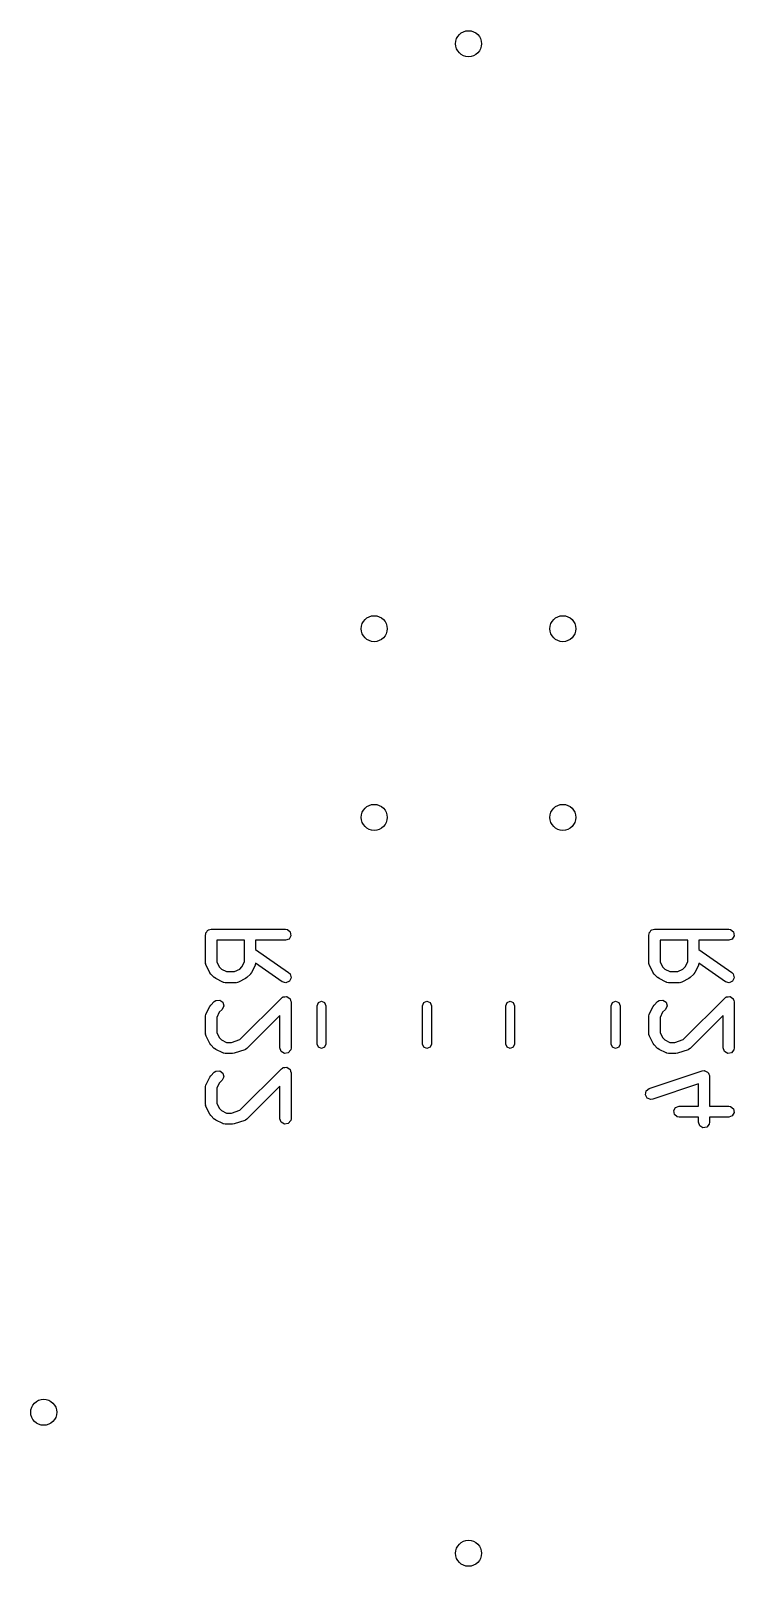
# Model space of a CAD drawing. Extents: x -0.18 to 2.54, y -0.94 to 0.18.
# Drawn here: x 2.168 to 2.541, y -0.807 to 0.007 of the extents above; entities that cross this region are included whole.
import ezdxf

# ---------------------------------------------------------------- set-up
doc = ezdxf.new("R2010")
doc.units = 0
doc.header["$MEASUREMENT"] = 0
doc.layers.add('BLACK', color=7, linetype='CONTINUOUS')

msp = doc.modelspace()

# ---------------------------------------------------------------- linework, layer by layer
at = {"layer": 'BLACK', "linetype": 'CONTINUOUS'}
for p, q in [((2.26062, -0.47219), (2.26069, -0.47181)), ((2.26067, -0.47168), (2.26073, -0.47157)), ((2.26069, -0.47181), (2.26067, -0.47168)), ((2.26073, -0.47157), (2.2608, -0.47118)), ((2.2608, -0.47118), (2.26129, -0.4706)), ((2.26129, -0.4706), (2.26168, -0.46993)), ((2.26168, -0.46993), (2.26193, -0.46984)), ((2.26193, -0.46984), (2.2621, -0.46964)), ((2.2621, -0.46964), (2.26285, -0.4695)), ((2.26285, -0.4695), (2.26358, -0.46924)), ((2.26358, -0.46924), (2.30295, -0.46924)), ((2.30295, -0.46924), (2.30396, -0.46942)), ((2.30396, -0.46942), (2.3055, -0.47072)), ((2.3055, -0.47072), (2.30585, -0.47271)), ((2.49558, -0.47219), (2.49565, -0.47181)), ((2.49563, -0.47168), (2.49569, -0.47157)), ((2.49565, -0.47181), (2.49563, -0.47168)), ((2.49569, -0.47157), (2.49576, -0.47118)), ((2.49576, -0.47118), (2.49625, -0.4706)), ((2.49625, -0.4706), (2.49664, -0.46993)), ((2.49664, -0.46993), (2.49689, -0.46984)), ((2.49689, -0.46984), (2.49706, -0.46964)), ((2.49706, -0.46964), (2.49782, -0.4695)), ((2.49782, -0.4695), (2.49854, -0.46924)), ((2.49854, -0.46924), (2.53791, -0.46924)), ((2.53791, -0.46924), (2.53892, -0.46942)), ((2.53892, -0.46942), (2.54046, -0.47072)), ((2.54046, -0.47072), (2.54081, -0.47271)), ((2.26062, -0.48719), (2.26062, -0.47219)), ((2.28125, -0.47515), (2.26653, -0.47515)), ((2.26653, -0.47515), (2.26653, -0.48649)), ((2.28125, -0.48649), (2.28125, -0.47515)), ((2.30295, -0.47515), (2.28715, -0.47515)), ((2.28715, -0.47515), (2.28715, -0.48003)), ((2.28715, -0.48003), (2.30464, -0.49227)), ((2.30484, -0.47446), (2.30295, -0.47515)), ((2.30585, -0.47271), (2.30484, -0.47446)), ((2.49558, -0.48719), (2.49558, -0.47219)), ((2.51621, -0.47515), (2.50149, -0.47515)), ((2.50149, -0.47515), (2.50149, -0.48649)), ((2.51621, -0.4865), (2.51621, -0.47515)), ((2.53791, -0.47515), (2.52211, -0.47515)), ((2.52211, -0.47515), (2.52211, -0.48003)), ((2.52211, -0.48003), (2.5396, -0.49227)), ((2.5398, -0.47446), (2.53791, -0.47515)), ((2.54081, -0.47271), (2.5398, -0.47446)), ((2.26068, -0.48736), (2.26062, -0.48719)), ((2.26064, -0.48753), (2.26068, -0.48736)), ((2.26093, -0.48851), (2.26064, -0.48753)), ((2.26653, -0.48649), (2.26788, -0.48919)), ((2.2799, -0.48919), (2.28125, -0.48649)), ((2.28697, -0.4882), (2.28686, -0.48834)), ((2.28714, -0.48723), (2.28697, -0.4882)), ((2.30125, -0.49711), (2.28714, -0.48723)), ((2.49564, -0.48736), (2.49558, -0.48719)), ((2.4956, -0.48753), (2.49564, -0.48736)), ((2.4959, -0.48851), (2.4956, -0.48753)), ((2.50149, -0.48649), (2.50284, -0.48919)), ((2.51486, -0.48919), (2.51621, -0.4865)), ((2.52193, -0.4882), (2.52182, -0.48834)), ((2.5221, -0.48723), (2.52193, -0.4882)), ((2.53621, -0.49711), (2.5221, -0.48723)), ((2.26281, -0.49226), (2.26093, -0.48851)), ((2.26286, -0.49231), (2.26281, -0.49226)), ((2.26336, -0.49303), (2.26286, -0.49231)), ((2.26524, -0.4949), (2.26336, -0.49303)), ((2.2653, -0.49493), (2.26524, -0.4949)), ((2.266, -0.49546), (2.2653, -0.49493)), ((2.26975, -0.49733), (2.266, -0.49546)), ((2.26788, -0.48919), (2.26907, -0.49039)), ((2.26907, -0.49039), (2.27177, -0.49174)), ((2.27177, -0.49174), (2.276, -0.49174)), ((2.276, -0.49174), (2.2787, -0.49039)), ((2.28177, -0.49546), (2.27802, -0.49733)), ((2.2787, -0.49039), (2.2799, -0.48919)), ((2.28181, -0.49541), (2.28177, -0.49546)), ((2.28254, -0.4949), (2.28181, -0.49541)), ((2.28441, -0.49303), (2.28254, -0.4949)), ((2.28444, -0.49297), (2.28441, -0.49303)), ((2.28496, -0.49226), (2.28444, -0.49297)), ((2.28684, -0.48851), (2.28496, -0.49226)), ((2.28686, -0.48834), (2.28684, -0.48851)), ((2.30464, -0.49227), (2.30536, -0.493)), ((2.30589, -0.49495), (2.30503, -0.49678)), ((2.30536, -0.493), (2.30589, -0.49495)), ((2.49777, -0.49226), (2.4959, -0.48851)), ((2.49782, -0.49231), (2.49777, -0.49226)), ((2.49832, -0.49303), (2.49782, -0.49231)), ((2.5002, -0.4949), (2.49832, -0.49303)), ((2.50026, -0.49493), (2.5002, -0.4949)), ((2.50097, -0.49546), (2.50026, -0.49493)), ((2.50471, -0.49733), (2.50097, -0.49546)), ((2.50284, -0.48919), (2.50403, -0.49039)), ((2.50403, -0.49039), (2.50673, -0.49174)), ((2.50673, -0.49174), (2.51096, -0.49174)), ((2.51096, -0.49174), (2.51366, -0.49039)), ((2.51673, -0.49546), (2.51298, -0.49733)), ((2.51366, -0.49039), (2.51486, -0.48919)), ((2.51677, -0.49541), (2.51673, -0.49546)), ((2.5175, -0.4949), (2.51677, -0.49541)), ((2.51937, -0.49303), (2.5175, -0.4949)), ((2.5194, -0.49297), (2.51937, -0.49303)), ((2.51992, -0.49226), (2.5194, -0.49297)), ((2.5218, -0.48851), (2.51992, -0.49226)), ((2.52182, -0.48834), (2.5218, -0.48851)), ((2.5396, -0.49227), (2.54032, -0.493)), ((2.54085, -0.49495), (2.53999, -0.49678)), ((2.54032, -0.493), (2.54085, -0.49495)), ((2.26993, -0.49735), (2.26975, -0.49733)), ((2.27006, -0.49746), (2.26993, -0.49735)), ((2.27107, -0.49764), (2.27006, -0.49746)), ((2.2767, -0.49764), (2.27107, -0.49764)), ((2.27686, -0.49758), (2.2767, -0.49764)), ((2.27704, -0.49762), (2.27686, -0.49758)), ((2.27802, -0.49733), (2.27704, -0.49762)), ((2.3032, -0.49763), (2.30125, -0.49711)), ((2.30503, -0.49678), (2.3032, -0.49763)), ((2.50489, -0.49735), (2.50471, -0.49733)), ((2.50503, -0.49746), (2.50489, -0.49735)), ((2.50604, -0.49764), (2.50503, -0.49746)), ((2.51166, -0.49764), (2.50604, -0.49764)), ((2.51183, -0.49758), (2.51166, -0.49764)), ((2.512, -0.49762), (2.51183, -0.49758)), ((2.51298, -0.49733), (2.512, -0.49762)), ((2.53816, -0.49763), (2.53621, -0.49711)), ((2.53999, -0.49678), (2.53816, -0.49763)), ((2.26093, -0.51399), (2.26281, -0.51024)), ((2.26281, -0.51024), (2.26334, -0.50953)), ((2.26334, -0.50953), (2.26336, -0.50948)), ((2.26336, -0.50948), (2.26524, -0.5076)), ((2.26524, -0.5076), (2.26608, -0.50701)), ((2.26608, -0.50701), (2.26809, -0.50684)), ((2.26941, -0.51178), (2.26788, -0.51331)), ((2.26809, -0.50684), (2.26974, -0.50799)), ((2.27027, -0.50995), (2.26941, -0.51178)), ((2.26974, -0.50799), (2.27027, -0.50995)), ((2.27885, -0.52773), (2.30086, -0.50573)), ((2.30086, -0.50573), (2.30139, -0.50536)), ((2.30139, -0.50536), (2.30147, -0.50526)), ((2.30147, -0.50526), (2.30155, -0.50524)), ((2.30155, -0.50524), (2.3017, -0.50514)), ((2.3017, -0.50514), (2.30258, -0.50506)), ((2.30258, -0.50506), (2.30346, -0.50491)), ((2.30346, -0.50491), (2.30358, -0.50497)), ((2.30358, -0.50497), (2.30371, -0.50496)), ((2.30371, -0.50496), (2.30444, -0.50547)), ((2.30444, -0.50547), (2.30521, -0.50592)), ((2.30521, -0.50592), (2.30525, -0.50604)), ((2.30525, -0.50604), (2.30536, -0.50612)), ((2.30536, -0.50612), (2.30559, -0.50698)), ((2.30559, -0.50698), (2.3059, -0.50781)), ((2.3059, -0.50781), (2.3059, -0.53219)), ((2.31969, -0.50982), (2.32038, -0.50815)), ((2.31969, -0.53018), (2.31969, -0.50982)), ((2.32038, -0.50815), (2.32205, -0.50746)), ((2.32205, -0.50746), (2.32372, -0.50815)), ((2.32372, -0.50815), (2.32441, -0.50982)), ((2.32441, -0.50982), (2.32441, -0.53018)), ((2.37559, -0.50982), (2.37628, -0.50815)), ((2.37559, -0.53018), (2.37559, -0.50982)), ((2.37628, -0.50815), (2.37795, -0.50746)), ((2.37795, -0.50746), (2.37962, -0.50815)), ((2.37962, -0.50815), (2.38031, -0.50982)), ((2.38031, -0.50982), (2.38031, -0.53018)), ((2.41969, -0.50982), (2.42038, -0.50815)), ((2.41969, -0.53018), (2.41969, -0.50982)), ((2.42038, -0.50815), (2.42205, -0.50746)), ((2.42205, -0.50746), (2.42372, -0.50815)), ((2.42372, -0.50815), (2.42441, -0.50982)), ((2.42441, -0.50982), (2.42441, -0.53018)), ((2.47559, -0.50982), (2.47628, -0.50815)), ((2.47559, -0.53018), (2.47559, -0.50982)), ((2.47628, -0.50815), (2.47795, -0.50746)), ((2.47795, -0.50746), (2.47962, -0.50815)), ((2.47962, -0.50815), (2.48031, -0.50982)), ((2.48031, -0.50982), (2.48031, -0.53018)), ((2.4959, -0.51399), (2.49777, -0.51024)), ((2.49777, -0.51024), (2.4983, -0.50953)), ((2.4983, -0.50953), (2.49832, -0.50948)), ((2.49832, -0.50948), (2.5002, -0.5076)), ((2.5002, -0.5076), (2.50104, -0.50701)), ((2.50104, -0.50701), (2.50305, -0.50684)), ((2.50437, -0.51178), (2.50284, -0.51331)), ((2.50305, -0.50684), (2.5047, -0.50799)), ((2.50523, -0.50995), (2.50437, -0.51178)), ((2.5047, -0.50799), (2.50523, -0.50995)), ((2.51381, -0.52773), (2.53582, -0.50573)), ((2.53582, -0.50573), (2.53635, -0.50536)), ((2.53635, -0.50536), (2.53643, -0.50526)), ((2.53643, -0.50526), (2.53651, -0.50524)), ((2.53651, -0.50524), (2.53666, -0.50514)), ((2.53666, -0.50514), (2.53754, -0.50506)), ((2.53754, -0.50506), (2.53842, -0.50491)), ((2.53842, -0.50491), (2.53854, -0.50497)), ((2.53854, -0.50497), (2.53867, -0.50496)), ((2.53867, -0.50496), (2.5394, -0.50547)), ((2.5394, -0.50547), (2.54017, -0.50592)), ((2.54017, -0.50592), (2.54021, -0.50604)), ((2.54021, -0.50604), (2.54033, -0.50612)), ((2.54033, -0.50612), (2.54056, -0.50698)), ((2.54056, -0.50698), (2.54086, -0.50781)), ((2.54086, -0.50781), (2.54086, -0.53219)), ((2.26062, -0.51531), (2.2608, -0.5143)), ((2.26062, -0.52469), (2.26062, -0.51531)), ((2.2608, -0.5143), (2.26091, -0.51417)), ((2.26091, -0.51417), (2.26093, -0.51399)), ((2.26788, -0.51331), (2.26653, -0.51601)), ((2.26653, -0.51601), (2.26653, -0.52399)), ((2.29999, -0.51494), (2.28254, -0.5324)), ((2.29999, -0.53219), (2.29999, -0.51494)), ((2.49558, -0.51531), (2.49576, -0.5143)), ((2.49558, -0.52469), (2.49558, -0.51531)), ((2.49576, -0.5143), (2.49587, -0.51417)), ((2.49587, -0.51417), (2.4959, -0.51399)), ((2.50284, -0.51331), (2.50149, -0.51601)), ((2.50149, -0.51601), (2.50149, -0.52399)), ((2.53495, -0.51494), (2.5175, -0.5324)), ((2.53495, -0.53219), (2.53495, -0.51494)), ((2.26068, -0.52485), (2.26062, -0.52469)), ((2.26064, -0.52502), (2.26068, -0.52485)), ((2.26093, -0.52601), (2.26064, -0.52502)), ((2.26281, -0.52976), (2.26093, -0.52601)), ((2.26653, -0.52399), (2.26788, -0.52669)), ((2.26788, -0.52669), (2.26907, -0.52788)), ((2.26907, -0.52788), (2.27177, -0.52923)), ((2.27434, -0.52923), (2.27885, -0.52773)), ((2.49564, -0.52485), (2.49558, -0.52469)), ((2.4956, -0.52502), (2.49564, -0.52485)), ((2.4959, -0.52601), (2.4956, -0.52502)), ((2.49777, -0.52976), (2.4959, -0.52601)), ((2.50149, -0.52399), (2.50284, -0.52669)), ((2.50284, -0.52669), (2.50403, -0.52788)), ((2.50403, -0.52788), (2.50673, -0.52923)), ((2.50931, -0.52923), (2.51381, -0.52773)), ((2.26286, -0.5298), (2.26281, -0.52976)), ((2.26336, -0.53052), (2.26286, -0.5298)), ((2.26524, -0.5324), (2.26336, -0.53052)), ((2.2653, -0.53243), (2.26524, -0.5324)), ((2.266, -0.53295), (2.2653, -0.53243)), ((2.26975, -0.53483), (2.266, -0.53295)), ((2.26993, -0.53485), (2.26975, -0.53483)), ((2.27006, -0.53496), (2.26993, -0.53485)), ((2.27107, -0.53514), (2.27006, -0.53496)), ((2.27482, -0.53514), (2.27107, -0.53514)), ((2.27177, -0.52923), (2.27434, -0.52923)), ((2.27488, -0.53512), (2.27482, -0.53514)), ((2.27576, -0.53499), (2.27488, -0.53512)), ((2.28138, -0.53311), (2.27576, -0.53499)), ((2.28152, -0.533), (2.28138, -0.53311)), ((2.2817, -0.53299), (2.28152, -0.533)), ((2.28254, -0.5324), (2.2817, -0.53299)), ((2.30068, -0.53408), (2.29999, -0.53219)), ((2.30243, -0.53509), (2.30068, -0.53408)), ((2.30442, -0.53474), (2.30243, -0.53509)), ((2.30572, -0.5332), (2.30442, -0.53474)), ((2.3059, -0.53219), (2.30572, -0.5332)), ((2.32038, -0.53185), (2.31969, -0.53018)), ((2.32205, -0.53254), (2.32038, -0.53185)), ((2.32372, -0.53185), (2.32205, -0.53254)), ((2.32441, -0.53018), (2.32372, -0.53185)), ((2.37628, -0.53185), (2.37559, -0.53018)), ((2.37795, -0.53254), (2.37628, -0.53185)), ((2.37962, -0.53185), (2.37795, -0.53254)), ((2.38031, -0.53018), (2.37962, -0.53185)), ((2.42038, -0.53185), (2.41969, -0.53018)), ((2.42205, -0.53254), (2.42038, -0.53185)), ((2.42372, -0.53185), (2.42205, -0.53254)), ((2.42441, -0.53018), (2.42372, -0.53185)), ((2.47628, -0.53185), (2.47559, -0.53018)), ((2.47795, -0.53254), (2.47628, -0.53185)), ((2.47962, -0.53185), (2.47795, -0.53254)), ((2.48031, -0.53018), (2.47962, -0.53185)), ((2.49782, -0.5298), (2.49777, -0.52976)), ((2.49832, -0.53052), (2.49782, -0.5298)), ((2.5002, -0.5324), (2.49832, -0.53052)), ((2.50026, -0.53243), (2.5002, -0.5324)), ((2.50097, -0.53295), (2.50026, -0.53243)), ((2.50471, -0.53483), (2.50097, -0.53295)), ((2.50489, -0.53485), (2.50471, -0.53483)), ((2.50503, -0.53496), (2.50489, -0.53485)), ((2.50604, -0.53514), (2.50503, -0.53496)), ((2.50978, -0.53514), (2.50604, -0.53514)), ((2.50673, -0.52923), (2.50931, -0.52923)), ((2.50985, -0.53512), (2.50978, -0.53514)), ((2.51072, -0.53499), (2.50985, -0.53512)), ((2.51634, -0.53311), (2.51072, -0.53499)), ((2.51648, -0.533), (2.51634, -0.53311)), ((2.51666, -0.53299), (2.51648, -0.533)), ((2.5175, -0.5324), (2.51666, -0.53299)), ((2.53564, -0.53408), (2.53495, -0.53219)), ((2.53739, -0.53509), (2.53564, -0.53408)), ((2.53938, -0.53474), (2.53739, -0.53509)), ((2.54068, -0.5332), (2.53938, -0.53474)), ((2.54086, -0.53219), (2.54068, -0.5332)), ((2.26336, -0.54697), (2.26524, -0.5451)), ((2.26524, -0.5451), (2.26608, -0.54451)), ((2.26608, -0.54451), (2.26809, -0.54433)), ((2.26809, -0.54433), (2.26974, -0.54549)), ((2.27885, -0.56523), (2.30086, -0.54322)), ((2.30086, -0.54322), (2.30139, -0.54285)), ((2.30139, -0.54285), (2.30147, -0.54275)), ((2.30147, -0.54275), (2.30155, -0.54274)), ((2.30155, -0.54274), (2.3017, -0.54263)), ((2.3017, -0.54263), (2.30258, -0.54256)), ((2.30258, -0.54256), (2.30346, -0.5424)), ((2.30346, -0.5424), (2.30358, -0.54247)), ((2.30358, -0.54247), (2.30371, -0.54246)), ((2.30371, -0.54246), (2.30444, -0.54297)), ((2.30444, -0.54297), (2.30521, -0.54341)), ((2.30521, -0.54341), (2.30525, -0.54354)), ((2.30525, -0.54354), (2.30536, -0.54362)), ((2.30536, -0.54362), (2.30559, -0.54447)), ((2.30559, -0.54447), (2.3059, -0.54531)), ((2.49573, -0.55376), (2.52385, -0.54438)), ((2.52385, -0.54438), (2.52486, -0.54423)), ((2.52486, -0.54423), (2.52507, -0.54431)), ((2.52507, -0.54431), (2.5253, -0.54428)), ((2.5253, -0.54428), (2.52599, -0.54468)), ((2.52599, -0.54468), (2.52674, -0.54497)), ((2.52674, -0.54497), (2.52685, -0.54517)), ((2.52685, -0.54517), (2.52704, -0.54529)), ((2.26062, -0.55281), (2.2608, -0.5518)), ((2.26062, -0.56218), (2.26062, -0.55281)), ((2.2608, -0.5518), (2.26091, -0.55166)), ((2.26091, -0.55166), (2.26093, -0.55149)), ((2.26093, -0.55149), (2.26281, -0.54774)), ((2.26281, -0.54774), (2.26334, -0.54703)), ((2.26334, -0.54703), (2.26336, -0.54697)), ((2.26788, -0.55081), (2.26653, -0.55351)), ((2.26941, -0.54927), (2.26788, -0.55081)), ((2.27027, -0.54744), (2.26941, -0.54927)), ((2.26974, -0.54549), (2.27027, -0.54744)), ((2.29999, -0.55244), (2.28254, -0.56989)), ((2.29999, -0.56968), (2.29999, -0.55244)), ((2.3059, -0.54531), (2.3059, -0.56968)), ((2.52183, -0.55128), (2.4976, -0.55936)), ((2.52183, -0.56298), (2.52183, -0.55128)), ((2.52704, -0.54529), (2.52732, -0.54604)), ((2.52732, -0.54604), (2.5277, -0.54675)), ((2.5277, -0.54675), (2.52766, -0.54697)), ((2.52766, -0.54697), (2.52774, -0.54718)), ((2.52774, -0.54718), (2.52774, -0.56298)), ((2.26653, -0.55351), (2.26653, -0.56149)), ((2.26653, -0.56149), (2.26788, -0.56418)), ((2.49374, -0.55699), (2.49415, -0.55501)), ((2.4947, -0.55877), (2.49374, -0.55699)), ((2.49415, -0.55501), (2.49573, -0.55376)), ((2.49658, -0.55951), (2.4947, -0.55877)), ((2.4976, -0.55936), (2.49658, -0.55951)), ((2.26068, -0.56235), (2.26062, -0.56218)), ((2.26064, -0.56252), (2.26068, -0.56235)), ((2.26093, -0.5635), (2.26064, -0.56252)), ((2.26281, -0.56725), (2.26093, -0.5635)), ((2.26286, -0.5673), (2.26281, -0.56725)), ((2.26336, -0.56802), (2.26286, -0.5673)), ((2.26524, -0.56989), (2.26336, -0.56802)), ((2.26788, -0.56418), (2.26907, -0.56538)), ((2.26907, -0.56538), (2.27177, -0.56673)), ((2.27177, -0.56673), (2.27434, -0.56673)), ((2.27434, -0.56673), (2.27885, -0.56523)), ((2.50875, -0.56542), (2.50976, -0.56367)), ((2.5091, -0.56741), (2.50875, -0.56542)), ((2.51065, -0.56871), (2.5091, -0.56741)), ((2.50976, -0.56367), (2.51166, -0.56298)), ((2.51166, -0.56888), (2.51065, -0.56871)), ((2.51166, -0.56298), (2.52183, -0.56298)), ((2.52183, -0.56888), (2.51166, -0.56888)), ((2.52183, -0.57156), (2.52183, -0.56888)), ((2.52774, -0.56298), (2.53791, -0.56298)), ((2.53791, -0.56888), (2.52774, -0.56888)), ((2.52774, -0.56888), (2.52774, -0.57156)), ((2.53791, -0.56298), (2.53892, -0.56316)), ((2.5398, -0.56819), (2.53791, -0.56888)), ((2.53892, -0.56316), (2.54046, -0.56446)), ((2.54081, -0.56644), (2.5398, -0.56819)), ((2.54046, -0.56446), (2.54081, -0.56644)), ((2.2653, -0.56992), (2.26524, -0.56989)), ((2.266, -0.57045), (2.2653, -0.56992)), ((2.26975, -0.57232), (2.266, -0.57045)), ((2.26993, -0.57234), (2.26975, -0.57232)), ((2.27006, -0.57246), (2.26993, -0.57234)), ((2.27107, -0.57263), (2.27006, -0.57246)), ((2.27482, -0.57263), (2.27107, -0.57263)), ((2.27488, -0.57261), (2.27482, -0.57263)), ((2.27576, -0.57248), (2.27488, -0.57261)), ((2.28138, -0.57061), (2.27576, -0.57248)), ((2.28152, -0.5705), (2.28138, -0.57061)), ((2.2817, -0.57048), (2.28152, -0.5705)), ((2.28254, -0.56989), (2.2817, -0.57048)), ((2.30068, -0.57158), (2.29999, -0.56968)), ((2.30243, -0.57259), (2.30068, -0.57158)), ((2.30442, -0.57224), (2.30243, -0.57259)), ((2.30572, -0.57069), (2.30442, -0.57224)), ((2.3059, -0.56968), (2.30572, -0.57069)), ((2.52252, -0.57345), (2.52183, -0.57156)), ((2.52427, -0.57446), (2.52252, -0.57345)), ((2.52626, -0.57411), (2.52427, -0.57446)), ((2.52756, -0.57257), (2.52626, -0.57411)), ((2.52774, -0.57156), (2.52756, -0.57257))]:
    msp.add_line(p, q, dxfattribs=at)
at = {"layer": 'BLACK'}
for centre in [(2.4, 0), (2.35, -0.31), (2.45, -0.31), (2.35, -0.41), (2.45, -0.41), (2.1748, -0.72528), (2.4, -0.8)]:
    msp.add_circle(centre, 0.00689, dxfattribs=at)

doc.saveas('drawing.dxf')
